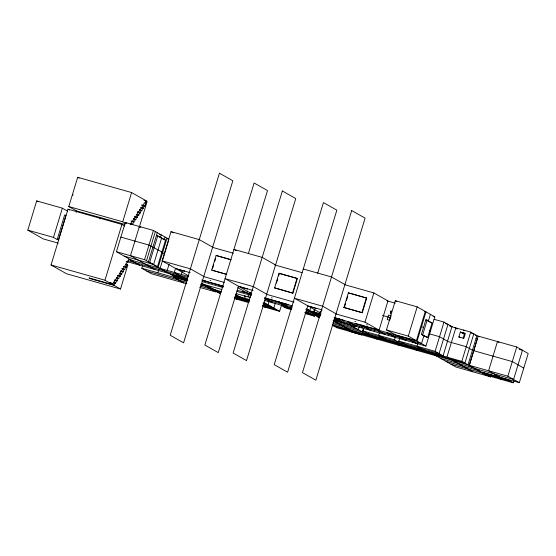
<?xml version="1.0" encoding="UTF-8"?>
<svg xmlns="http://www.w3.org/2000/svg" width="556" height="556" viewBox="0 0 556 556"><rect width="100%" height="100%" fill="white"/><g stroke="black" fill="none" stroke-linecap="round" stroke-linejoin="round"><path stroke-width="0.83" d="M58.255 243.153L43.34 238.941L27.8 230.142L36.682 200.918L62.362 208.173L67.54 211.106M57.198 239.504L64.663 214.929L65.949 215.29L58.484 239.865L57.198 239.504L53.48 237.398L62.362 208.173M125.441 264.253L127.783 265.115L120.52 289.023L66.574 273.781L51.034 264.99L67.985 209.195L121.924 224.436L124.759 226.042M124.898 224.402L76.582 210.946L68.791 206.54L72.231 195.232L72.871 195.413L73.072 194.746L72.433 194.565L77.673 177.315L131.612 192.557L145.741 200.556L144.935 203.211L144.233 202.815L143.427 205.47L141.787 205.004M76.179 212.281L76.582 210.946M99.934 218.988L100.344 217.66M120.52 289.023L104.973 280.224L121.924 224.436M125.566 223.387L122.73 221.781L131.612 192.557M131.967 260.528L116.419 251.729L125.302 222.504L153.421 230.448L168.961 239.247L167.307 238.781M130.222 224.464L130.625 223.13L131.327 223.533L132.133 220.878L132.842 221.274L133.648 218.619L134.35 219.015L135.157 216.36L135.866 216.757L136.672 214.102L137.374 214.498L138.187 211.843L138.889 212.246L139.695 209.584L140.397 209.987L141.21 207.325L141.912 207.729L142.718 205.074L143.427 205.47M113.341 282.316L114.981 282.775L114.175 285.43L90.413 278.723L89.002 277.924L112.764 284.637L113.57 281.975L114.279 282.378L115.085 279.724L115.787 280.12L116.593 277.465L117.302 277.861L118.108 275.206L118.81 275.602L119.616 272.947L120.325 273.344L121.132 270.689L121.834 271.092L122.64 268.43L123.349 268.833L124.155 266.171L124.857 266.574L125.67 263.919L126.372 264.315L127.178 261.661L127.88 262.057L128.693 259.402L188.463 276.485M131.098 223.866L132.738 224.332L133.544 221.67L131.084 220.975M113.229 282.483L115.683 283.178L116.496 280.516L114.856 280.057M133.419 218.953L135.059 219.411L134.253 222.073L133.544 221.67M114.738 280.224L117.198 280.919L118.004 278.257L116.364 277.798M133.301 219.12L135.761 219.815L136.567 217.16L134.927 216.694M116.253 277.965L118.706 278.66L119.519 276.005L117.879 275.54M134.816 216.861L137.276 217.556L138.083 214.901L136.442 214.435M117.761 275.706L120.221 276.401L121.027 273.747L119.387 273.281M136.331 214.602L138.785 215.297L139.591 212.642L137.957 212.177M119.276 273.448L121.736 274.143L122.542 271.488L120.902 271.022M137.839 212.343L140.3 213.038L141.106 210.383L139.466 209.918M120.784 271.189L123.244 271.884L124.051 269.229L122.41 268.763M139.354 210.092L141.808 210.78L142.614 208.125L140.981 207.666M122.299 268.937L124.759 269.625L125.566 266.97L123.925 266.512M140.863 207.833L143.323 208.528L144.129 205.866L141.669 205.171M123.814 266.678L126.268 267.373L127.074 264.712M142.378 205.574L144.831 206.269L146.45 200.952L143.99 200.257M139.257 227.328L147.152 201.355L146.45 200.952M186.844 283.803L151.573 273.809L141.815 268.284L142.551 265.851M168.892 273.455L144.546 259.673L153.421 230.448M146.485 260.771L155.367 231.546M157.306 232.651L148.431 261.869L157.48 266.63L165.556 240.067L156.5 235.306L157.793 236.036M149.71 262.237L157.786 235.668M153.595 264.434L161.671 237.871L160.385 237.502L161.191 234.847L159.537 234.382M165.076 237.044L164.27 239.705L165.556 240.067M158.14 267.373L167.022 238.149M157.862 272.822L158.828 269.66M188.838 275.971L176.231 268.833L184.578 271.189L175.522 268.437L162.137 260.854L171.012 231.63L199.263 239.615L212.649 247.191M160.086 268.472L164.277 254.669M166.494 247.364L164.52 253.856L161.289 252.028M166.744 246.551L168.718 240.06M167.175 270.473L169.149 263.982M175.508 268.416L174.271 272.475L183.084 277.465M174.396 275.776L173.917 277.354L183.779 282.935M181.367 274.483L182.354 271.238M226.744 274.449L211.676 270.098L216.117 255.482L230.837 259.638M212.524 268.673L213.761 264.614M214.741 261.369L215.485 258.929M266.692 294.193L253.3 286.611L225.055 278.632L238.441 286.208L218.265 352.629L204.872 345.047L254.113 182.993L267.499 190.569L248.33 253.668M243.035 291.9L242.326 291.504L246.822 292.776L247.316 291.149M249.873 292.185L249.561 293.79M250.422 292.213L250.075 293.936M268.972 301.505L267.985 304.751L263.002 303.34M274.594 287.869L279.036 273.26L297.022 278.341L297.377 278.542L292.936 293.151L274.594 287.869L292.936 293.151M276.429 283.199L277.666 279.14M278.646 275.894L279.39 273.455L279.036 273.26M275.289 303.173L273.809 308.045L263.002 304.994M263.009 306.641L279.626 311.339L281.6 304.848M292.581 292.949L297.022 278.341M336.032 313.779L322.64 306.196L294.388 298.218L307.781 305.8L287.605 372.214L274.212 364.639L323.446 202.579L336.839 210.161L317.671 273.253M305.842 309.449L309.741 310.547L310.728 307.301M314.328 309.372L313.73 311.916M314.87 309.532L314.272 312.069M305.334 313.612L314.474 316.19L314.967 314.571M319.95 311.853L319.603 313.577M320.458 312.131L320.152 313.73M343.935 307.461L348.376 292.845L366.362 297.926L366.717 298.127L362.276 312.736L343.935 307.461L362.276 312.736M344.289 307.656L345.519 303.597M346.506 300.351L347.743 296.292M354.485 325.552L353.991 327.178L333.489 321.382M361.921 312.541L366.362 297.926M359.315 326.386L358.328 329.632L332.905 322.452M373.861 292.936L387.956 300.914L379.081 330.139L364.986 322.16L373.861 292.936L344.783 284.721M402.996 342.746L402.502 344.373L370.657 335.372L362.693 330.862L363.429 328.429M363.402 329.652L362.665 332.085L333.141 323.745M379.352 332.926L378.615 335.358L386.58 339.869M405.998 340.439L386.455 329.923L395.33 300.699L417.188 306.87L425.291 311.457L416.409 340.682L408.041 338.319L408.743 338.715M389.666 320.256L391.07 315.766L388.595 315.05L387.226 319.568L389.7 320.277M402.502 344.373L394.538 339.862L395.274 337.422M399.75 338.055L398.52 342.114L366.675 333.12M416.409 340.682L408.306 336.095L417.188 306.87M425.993 311.86L434.806 316.844L425.924 346.068L417.118 341.085L425.993 311.86L424.332 311.388M417.994 342.962L417.007 346.207L425.681 351.114M421.413 334.406L425.854 319.79L427.14 320.159L432.075 322.953L427.633 337.561L421.413 334.406L427.633 337.561M422.699 334.768L427.14 320.159M423.88 335.803L421.524 343.573L334.434 318.97M428.322 321.187L430.4 314.355M443.987 322.098L451.958 326.608L443.076 355.833L435.112 351.322L443.987 322.098L434.111 319.311M455.809 327.894L446.927 357.119L472.913 371.825M458.86 336.915L460.354 332.001L465.358 333.419L463.864 338.333L458.86 336.915L460.187 337.673M463.092 338.354L464.336 334.26L460.354 332.001M429.976 352.33L455.962 367.036L487.807 376.037L461.821 361.33L470.703 332.106L450.701 326.455M469.333 365.327L478.216 336.102L516.732 346.986L528.2 353.477L519.318 382.695L480.801 371.818L469.333 365.327L507.857 376.21L519.318 382.695M507.857 376.21L516.732 346.986M513.271 382.806L507.635 379.609L483.233 372.722L488.877 375.912L513.271 382.806L514.008 380.367M291.358 308.212L289.78 307.788L291.872 308.455M137.249 211.78L138.889 212.246M303.27 268.993L331.515 276.978L344.908 284.554M130.396 223.47L132.738 224.332M68.791 206.54L122.73 221.781M212.524 247.357L233.298 253.223M274.615 264.899L302.033 272.642M386.927 300.824L395.253 303.173M433.145 316.378L434.806 316.844M231.185 259.84L216.117 255.482M279.39 273.455L297.377 278.542M366.717 298.127L348.376 292.845M445.502 323.655L447.976 324.356L439.094 353.574L402.885 343.351M449.491 325.913L451.958 326.608M464.753 330.556L463.475 330.195L463.822 330.396M471.405 333.176L473.795 333.857L464.913 363.075L334.01 326.094M430.789 322.584L432.075 322.953M475.29 335.157L476.881 335.602L468.006 364.826L337.103 327.845L332.154 325.045M519.2 349.307L522.466 350.231L513.591 379.449L475.067 368.572M120.861 237.12L148.98 245.064L161.921 252.021M382.486 315.433L390.812 317.789M211.676 270.098L226.396 274.254M429.677 333.92L439.553 336.714L447.517 341.224M447.232 341.342L466.262 346.715L473.642 350.892M162.137 260.854L190.381 268.833L203.774 276.415M162.303 261.167L164.666 261.834M473.775 350.711L512.298 361.595L523.759 368.086M116.419 251.729L144.546 259.673M238.441 286.208L247.496 288.967L239.149 286.611L251.757 293.749M307.781 305.8L316.83 308.559L308.49 306.196L321.097 313.334M184.05 270.89L190.18 272.725M246.968 288.668L253.098 290.503M316.301 308.253L322.258 309.991M203.614 276.568L224.409 282.448M266.532 294.346L293.985 302.103M335.873 313.938L364.986 322.16M386.455 329.923L408.306 336.095M124.196 256.128L152.316 264.072M321.146 311.805L320.353 311.666M156.201 266.268L157.48 266.63M27.8 230.142L53.48 237.398M201.752 280.043L223.442 286.166M264.753 297.842L287.973 304.598M334.802 317.629L344.477 320.562M379.081 330.139L355.326 323.425L356.028 323.828M396.838 335.254L408.396 338.521M202.356 280.412L223.345 286.34M237.259 290.274L251.625 294.332M264.719 298.03L292.102 305.765M306.21 309.748L320.339 313.744M334.038 317.615L417.118 341.085M310.081 311.471L320.881 314.522M127.797 260.597L187.858 277.562M202.085 281.586L222.859 287.452M236.981 291.441L251.11 295.438M265.024 299.364L292.352 307.086M306.467 311.075L320.59 315.064M314.487 313.959L320.305 315.606M334.225 319.54L339.848 321.125M126.532 261.487L187.254 278.646M264.524 300.469L291.261 308.024M305.89 312.159L319.756 316.079M333.753 320.027L425.924 346.068M334.1 320.228L337.04 321.062M126.247 261.598L127.88 262.057M291.539 308.302L281.253 305.397L286.222 308.212L291.212 309.623M305.411 312.222L309.504 313.382L314.474 316.19M320.117 316.378L313.577 314.529L319.352 317.803M334.093 320.325L349.654 324.725L366.995 334.538M187.393 278.959L169.865 274.004L175.689 277.305L187.372 280.606M283.741 306.808L291.664 309.046M304.584 312.694L311.992 314.786M172.777 275.651L187.803 279.897M222.004 289.558L201.154 283.671L215.77 291.949L199.722 287.41M236.133 293.554L250.256 297.543M317.907 316.983L319.547 317.448M203.093 284.769L205.657 285.492M200.73 284.373L204.066 285.318M206.387 285.902L209.598 286.813L215.304 290.044L212.093 289.134M141.815 268.284L187.087 281.072M201.077 285.026L206.019 286.423M362.693 330.862L394.538 339.862M435.112 351.322L398.902 341.092L406.867 345.603L443.076 355.833M125.322 264.42L127.783 265.115M211.482 288.786L221.448 291.601M235.577 295.597L249.707 299.587M210.251 288.821L212.823 289.544M146.694 271.043L186.204 282.205M200.195 286.159L210.898 289.183M211.843 289.718L221.038 292.31M235.167 296.306L249.29 300.296M263.419 304.285L270.897 306.398M213.428 290.614L215.992 291.344M217.299 292.081L220.621 293.019M234.75 297.008L249.707 301.234M332.558 324.808L461.821 361.33M276.714 309.692L262.592 305.703L265.497 307.35M234.75 298.662L248.88 302.652M470.098 365.758L469.201 365.507L477.27 338.938L476.075 338.263M121.708 268.367L123.349 268.833M441.11 358.634L472.954 367.627M446.058 361.435L477.903 370.428M479.133 371.13L480.036 371.38M481.552 372.492L484.116 373.222M451.006 364.236L482.851 373.229M483.484 373.59L510.45 381.207M485.423 374.688L487.994 375.411M51.034 264.99L104.973 280.224M244.591 295.764L245.161 295.931M269.403 306.78L268.84 306.606M248.351 296.647L248.094 296.626M244.466 299.052L244.16 299.01M109.921 282.26L113.007 283.831M498.961 342.385L497.474 341.544L488.592 370.769L500.059 377.253M470.703 332.106L479.008 336.804M454.78 327.609L457.254 329.006M395.33 300.699L396.803 301.533M425.854 319.79L430.177 322.237M429.218 330.257L430.511 330.987M421.559 326.469L423.491 327.567M495.431 376.169L501.074 379.359M483.477 373.034L490.524 377.024L482.191 372.673M407.152 338.27L415.964 343.254M431.331 352.511L432.033 352.914M275.567 264.969L262.182 257.386L233.93 249.408L236.161 250.673M419.773 349.251L420.475 349.648M386.9 332.544L395.712 337.534M411.266 347.041L417.445 350.544M376.614 329.638L385.419 334.629M367.321 324.85L366.536 324.711M374.264 328.777L373.187 328.471M374.716 329.576L374.32 329.506M368.843 327.915L368.447 327.845M392.036 341.412L398.93 345.311M355.687 321.563L354.895 321.424M362.623 325.489L361.546 325.184M362.158 325.559L370.97 330.542M362.262 326.052L361.9 325.997M380.485 338.145L381.187 338.548M144.129 205.866L144.831 206.269M347.702 321.472L356.514 326.462M370.755 335.602L376.94 339.097M339.723 319.019L338.646 318.713M142.614 208.125L143.323 208.528M339.535 319.624L339.139 319.554M334.705 318.22L342.051 322.376M336.686 320.861L337.395 321.257M360.92 334.573L361.622 334.976L349.363 331.313M141.106 210.383L141.808 210.78M333.058 320.444L355.847 333.343M77.673 177.315L79.084 178.115M139.591 212.642L140.3 213.038M315.738 312.903L315.342 312.833M171.012 231.63L173.243 232.894M306.773 308.872L309.741 310.547M307.878 310.22L316.691 315.21M309.157 311.04L308.795 310.978M138.083 214.901L138.785 215.297M136.567 217.16L137.276 217.556M135.059 219.411L135.761 219.815M281.913 303.347L281.517 303.277M289.05 307.399L289.752 307.802M272.176 297.967L271.391 297.828M279.119 301.894L278.035 301.595M278.82 302.012L287.633 307.002M276.033 301.686L275.637 301.616M159.092 236.773L163.624 239.337M267.478 298.607L266.394 298.301M269.451 299.823L269.09 299.767M140.772 227.279L139.361 226.48L130.486 255.697L154.832 269.486M264.621 298.211L272.697 302.784M125.302 222.504L126.712 223.303M237.919 287.737L246.822 292.776M247.538 293.179L251.208 295.257M263.62 302.283L279.626 311.339M273.893 308.587L273.496 308.517M266.637 304.737L266.241 304.667M268.013 306.926L267.617 306.856M250.276 297.001L249.88 296.932M219.106 285.096L222.956 287.271M235.501 294.374L248.462 301.713L234.333 297.717L237.245 299.364M210.8 280.627L210.008 280.488M217.737 284.561L216.659 284.255M206.102 281.266L205.018 280.968M201.786 283.296L220.266 293.763M211.537 289.183L214.706 290.983M67.985 209.195L69.403 210.001M36.682 200.918L38.155 201.758M130.681 260.159L139.486 265.149M125.566 266.97L126.268 267.373M124.051 269.229L124.759 269.625M122.542 271.488L123.244 271.884M121.027 273.747L121.736 274.143M119.519 276.005L120.221 276.401M118.004 278.257L118.706 278.66M116.496 280.516L117.198 280.919M114.981 282.775L115.683 283.178M275.116 309.192L274.713 309.115M276.666 310.081L276.262 310.012M269.222 307.517L268.819 307.447M270.772 308.413L270.369 308.344M219.439 173.194L170.206 335.254L183.591 342.83L232.832 180.776L219.439 173.194M282.358 190.972L233.124 353.025L246.516 360.608L295.75 198.548L282.358 190.972M351.698 210.557L302.464 372.617L315.85 380.193L365.09 218.14L351.698 210.557M391.097 310.873L390.354 313.779L391.097 310.873M463.968 333.155L462.682 332.794L464.323 333.357L463.968 333.155M344.331 322.522L343.789 322.362L344.331 322.522M350.21 324.176L349.661 324.023L350.21 324.176M356.757 326.031L356.243 325.885L356.757 326.031M362.255 327.581L361.706 327.428L362.255 327.581M368.128 329.242L367.579 329.089L368.128 329.242M374.674 331.091L374.16 330.945L374.674 331.091M382.903 333.412L382.354 333.259L382.903 333.412M388.776 335.073L388.234 334.92L388.776 335.073M395.323 336.922L394.809 336.783L395.323 336.922M400.82 338.479L400.278 338.326L400.82 338.479M406.7 340.14L406.151 339.98L406.7 340.14M413.247 341.989L412.733 341.843L413.247 341.989M248.664 296.084L248.122 295.931L248.664 296.084M245.224 297.029L244.661 296.855L245.224 297.029M269.361 306.286L268.798 306.113L269.368 306.328"/></g></svg>
